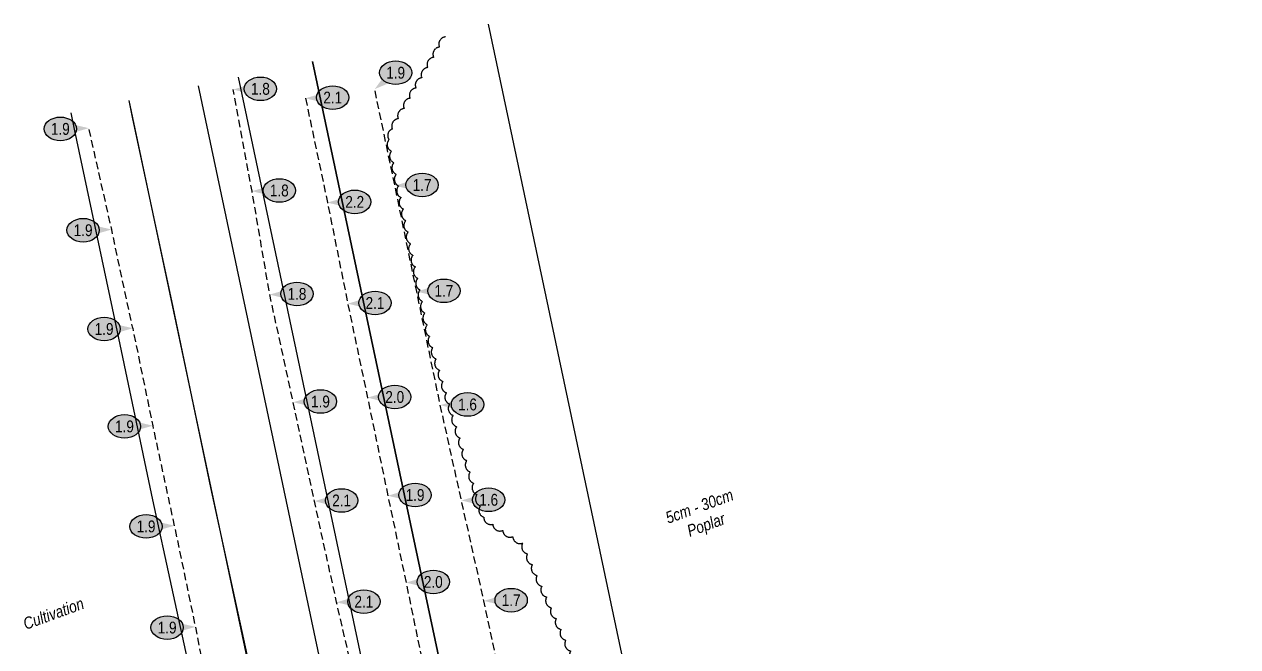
# Model space of a CAD drawing. Extents: x 671801 to 676935, y 5694741 to 5698835.
# Drawn here: x 674260 to 675288, y 5695776 to 5696303 of the extents above; entities that cross this region are included whole.
import ezdxf
from ezdxf.enums import TextEntityAlignment as Align

# ---------------------------------------------------------------- set-up
doc = ezdxf.new("R2010")
doc.units = 0
doc.header["$LTSCALE"] = 5
doc.linetypes.add('0', pattern=[1, 1, 0])
doc.linetypes.add('UG_PIPE', pattern=[1.875, 1.25, -0.625])
for name, color, linetype in [('AS-FENCE-DASH', 48, 'foc-FENCE-DASH'), ('AS-PIPE-UG', 44, 'UG_PIPE'), ('F-RW', 190, 'Continuous'), ('P-ELEVATION', 7, 'Continuous'), ('T-BUSH', 110, '0'), ('T-BUSH-T', 110, 'Continuous')]:
    doc.layers.add(name, color=color, linetype=linetype)
doc.layers.add('T-TEXT', color=48, linetype='Continuous', lineweight=18)
doc.styles.add('80', font='ARIALN.TTF', dxfattribs={"height": 10})
doc.styles.add('80LS', font='ARIALNI.TTF', dxfattribs={"height": 10})
doc.styles.add('foc-LtypeFont', font='ARIALN.TTF', dxfattribs={"height": 7.35})
doc.linetypes.add('foc-FENCE-DASH', pattern='A,0.5,-0.5,1,-0.5,1,-0.5,1,-0.5,1,-0.5,["X",foc-LtypeFont,S=0.2,R=0,X=-0.625,Y=-0.75],-0.5', length=7.5)

# ---------------------------------------------------------------- blocks, each defined once
blk = doc.blocks.new('*U598')
at = {"layer": 'P-ELEVATION'}
h = blk.add_hatch(color=111, dxfattribs=at)
h.dxf.hatch_style = 1
edge = h.paths.add_edge_path()
edge.add_ellipse((0, 0), major_axis=(13.7, 0), ratio=0.729718, start_angle=0, end_angle=360)
at = {"layer": 'P-ELEVATION', "color": 7, "flags": 128}
blk.add_lwpolyline([(0, 0, 12.5, 0, 0), (-23.1, -0.6, 0, 0, 0)], format="xyseb", dxfattribs=at)
at = {"layer": 'P-ELEVATION', "color": 7}
blk.add_ellipse((0, 0), major_axis=(-13.7, 0), ratio=0.729714, dxfattribs=at)
at = {"layer": 'P-ELEVATION', "style": '80'}
blk.add_attdef('ELEVATION', text='', height=10, dxfattribs=at).set_placement((0, 0), align=Align.MIDDLE_CENTER)
blk = doc.blocks.new('*U602')
at = {"layer": 'P-ELEVATION'}
h = blk.add_hatch(color=111, dxfattribs=at)
h.dxf.hatch_style = 1
edge = h.paths.add_edge_path()
edge.add_ellipse((0, 0), major_axis=(13.7, 0), ratio=0.729718, start_angle=0, end_angle=360)
at = {"layer": 'P-ELEVATION', "color": 7, "flags": 128}
blk.add_lwpolyline([(0, 0, 12.5, 0, 0), (-17.8, -13.9, 0, 0, 0)], format="xyseb", dxfattribs=at)
at = {"layer": 'P-ELEVATION', "color": 7}
blk.add_ellipse((0, 0), major_axis=(-13.7, 0), ratio=0.729714, dxfattribs=at)
at = {"layer": 'P-ELEVATION', "style": '80'}
blk.add_attdef('ELEVATION', text='', height=10, dxfattribs=at).set_placement((0, 0), align=Align.MIDDLE_CENTER)
blk = doc.blocks.new('*U608')
at = {"layer": 'P-ELEVATION'}
h = blk.add_hatch(color=111, dxfattribs=at)
h.dxf.hatch_style = 1
edge = h.paths.add_edge_path()
edge.add_ellipse((0, 0), major_axis=(13.7, 0), ratio=0.729718, start_angle=0, end_angle=360)
at = {"layer": 'P-ELEVATION', "color": 7, "flags": 128}
blk.add_lwpolyline([(0, 0, 12.5, 0, 0), (24.2, 0.6, 0, 0, 0)], format="xyseb", dxfattribs=at)
at = {"layer": 'P-ELEVATION', "color": 7}
blk.add_ellipse((0, 0), major_axis=(-13.7, 0), ratio=0.729714, dxfattribs=at)
at = {"layer": 'P-ELEVATION', "style": '80'}
blk.add_attdef('ELEVATION', text='', height=10, dxfattribs=at).set_placement((0, 0), align=Align.MIDDLE_CENTER)
blk = doc.blocks.new('*U611')
at = {"layer": 'P-ELEVATION'}
h = blk.add_hatch(color=111, dxfattribs=at)
h.dxf.hatch_style = 1
edge = h.paths.add_edge_path()
edge.add_ellipse((0, 0), major_axis=(13.7, 0), ratio=0.729718, start_angle=0, end_angle=360)
at = {"layer": 'P-ELEVATION', "color": 7, "flags": 128}
blk.add_lwpolyline([(0, 0, 12.5, 0, 0), (24.5, 0.6, 0, 0, 0)], format="xyseb", dxfattribs=at)
at = {"layer": 'P-ELEVATION', "color": 7}
blk.add_ellipse((0, 0), major_axis=(-13.7, 0), ratio=0.729714, dxfattribs=at)
at = {"layer": 'P-ELEVATION', "style": '80'}
blk.add_attdef('ELEVATION', text='', height=10, dxfattribs=at).set_placement((0, 0), align=Align.MIDDLE_CENTER)

msp = doc.modelspace()

# ---------------------------------------------------------------- linework, layer by layer
at = {"layer": 'AS-FENCE-DASH', "flags": 128}
msp.add_lwpolyline([(674351.682, 5696224.061), (674385.952, 5696063.171), (674417.902, 5695910.431), (674450.187, 5695762.406), (674474.137, 5695649.041), (674501.742, 5695516.081), (674501.742, 5695516.081)], dxfattribs=at)
at = {"layer": 'AS-PIPE-UG', "flags": 128}
for points in [[(674716.546, 5694903.212), (674670.277, 5695132.526), (674652.232, 5695219.216), (674633.737, 5695298.276), (674622.727, 5695354.051), (674612.977, 5695394.416), (674604.927, 5695433.906), (674592.432, 5695497.036), (674575.257, 5695579.306), (674558.432, 5695661.796), (674543.827, 5695730.751), (674524.872, 5695813.161), (674506.002, 5695898.776), (674488.107, 5695982.576), (674468.187, 5696073.691), (674453.207, 5696161.276), (674437.202, 5696247.346)], [(674835.078, 5694928.395), (674790.447, 5695138.866), (674774.902, 5695214.991), (674761.757, 5695281.561), (674744.582, 5695358.061), (674735.257, 5695404.516), (674717.102, 5695492.936), (674701.322, 5695568.661), (674685.532, 5695643.996), (674668.407, 5695725.946), (674649.687, 5695814.346), (674630.652, 5695899.361), (674612.687, 5695980.091), (674592.697, 5696076.291), (674574.227, 5696165.951), (674557.107, 5696247.726)], [(674498.487, 5696239.936), (674517.122, 5696151.611), (674534.307, 5696066.041), (674551.042, 5695986.436), (674568.257, 5695903.421), (674583.702, 5695829.821), (674598.347, 5695758.756), (674614.182, 5695685.926), (674629.792, 5695604.071), (674645.977, 5695525.236), (674676.952, 5695416.151), (674681.747, 5695374.301), (674689.722, 5695334.626), (674701.372, 5695277.876), (674717.712, 5695200.886), (674737.047, 5695113.851), (674778.823, 5694916.443)], [(674604.658, 5694879.441), (674556.922, 5695113.826), (674539.072, 5695198.471), (674520.767, 5695278.036), (674503.997, 5695352.576), (674494.782, 5695389.291), (674484.577, 5695433.126), (674475.882, 5695471.861), (674456.352, 5695548.876), (674437.797, 5695629.026), (674421.507, 5695710.306), (674405.437, 5695792.341), (674387.577, 5695878.006), (674369.282, 5695962.696), (674352.307, 5696045.241), (674352.032, 5696045.196), (674334.242, 5696128.801), (674314.927, 5696214.611)]]:
    msp.add_lwpolyline(points, dxfattribs=at)
at = {"layer": 'F-RW', "flags": 128}
for points in [[(674504.525, 5696271.074), (674682.367, 5695432.141), (674847.132, 5695389.496), (674653.568, 5696302.608)], [(674407.439, 5696250.534), (674575.032, 5695459.921), (674612.872, 5695450.136), (674682.367, 5695432.141), (674504.525, 5696271.074)], [(674348.766, 5696238.12), (674510.162, 5695476.721), (674575.032, 5695459.921), (674612.872, 5695450.136), (674441.673, 5696257.777)], [(674348.71, 5696238.108), (674351.682, 5696224.061), (674385.952, 5696063.171), (674417.902, 5695910.431), (674450.187, 5695762.406), (674474.137, 5695649.041), (674510.162, 5695476.721), (674456.171, 5695490.694), (674425.217, 5695638.76), (674401.311, 5695751.914), (674369.016, 5695899.988), (674337.041, 5696052.847), (674302.783, 5696213.681), (674299.804, 5696227.761)]]:
    msp.add_lwpolyline(points, dxfattribs=at)
at = {"layer": 'T-BUSH', "flags": 128}
msp.add_lwpolyline([(674617.011, 5696291.946, 0.52056705), (674612.025, 5696283.28, 0.52056705), (674607.039, 5696274.614, 0.52056705), (674602.053, 5696265.949, 0.52056705), (674597.066, 5696257.283, 0.52056705), (674592.08, 5696248.618, 0.52056705), (674587.094, 5696239.952, 0.52056705), (674582.108, 5696231.287, 0.52056705), (674577.122, 5696222.621, 0.52056705), (674572.135, 5696213.955, 0.52056705), (674569.334, 5696204.939, 0.52056705), (674571.355, 5696195.147, 0.52056705), (674573.376, 5696185.356, 0.52056705), (674575.397, 5696175.565, 0.52056705), (674577.418, 5696165.773, 0.52056705), (674579.438, 5696155.982, 0.52056705), (674581.459, 5696146.191, 0.52056705), (674583.48, 5696136.399, 0.52056705), (674585.501, 5696126.608, 0.52056705), (674587.522, 5696116.817, 0.52056705), (674589.543, 5696107.025, 0.52056705), (674591.563, 5696097.234, 0.52056705), (674593.584, 5696087.442, 0.52056705), (674595.605, 5696077.651, 0.52056705), (674597.626, 5696067.86, 0.52056705), (674599.647, 5696058.068, 0.52056705), (674601.667, 5696048.277, 0.52056705), (674603.688, 5696038.486, 0.52056705), (674606.346, 5696028.855, 0.52056705), (674609.228, 5696019.282, 0.52056705), (674612.111, 5696009.709, 0.52056705), (674614.994, 5696000.136, 0.52056705), (674617.877, 5695990.563, 0.52056705), (674620.76, 5695980.99, 0.52056705), (674623.643, 5695971.417, 0.52056705), (674626.525, 5695961.844, 0.52056705), (674629.408, 5695952.271, 0.52056705), (674632.291, 5695942.698, 0.52056705), (674635.174, 5695933.125, 0.52056705), (674638.057, 5695923.552, 0.52056705), (674640.94, 5695913.979, 0.52056705), (674643.822, 5695904.406, 0.52056705), (674646.705, 5695894.832, 0.52056705), (674649.588, 5695885.259, 0.52056705), (674657.163, 5695879.283, 0.52056705), (674665.659, 5695874.014, 0.52056705), (674674.155, 5695868.744, 0.52056705), (674682.511, 5695863.302, 0.52056705), (674686.627, 5695854.196, 0.52056705), (674690.683, 5695845.058, 0.52056705), (674694.739, 5695835.92, 0.52056705), (674698.796, 5695826.782, 0.52056705), (674702.852, 5695817.644, 0.52056705), (674706.908, 5695808.507, 0.52056705), (674710.965, 5695799.369, 0.52056705), (674715.021, 5695790.231, 0.52056705), (674719.077, 5695781.093, 0.52056705), (674723.134, 5695771.955, 0.52056705), (674727.19, 5695762.817, 0.52056705), (674731.246, 5695753.679, 0.52056705), (674740.609, 5695752.026, 0.52056705), (674750.574, 5695751.222, 0.52056705), (674760.54, 5695750.417, 0.52056705), (674770.505, 5695749.613, 0.52056705), (674776.51, 5695743.495, 0.52056705), (674778.72, 5695733.745, 0.52056705), (674780.931, 5695723.994, 0.52056705), (674783.141, 5695714.244, 0.52056705), (674785.351, 5695704.494, 0.52056705), (674787.561, 5695694.743, 0.52056705), (674789.771, 5695684.993, 0.52056705), (674791.981, 5695675.242, 0.52056705), (674794.191, 5695665.492, 0.52056705), (674796.402, 5695655.742, 0.52056705), (674798.612, 5695645.991, 0.52056705), (674800.822, 5695636.241, 0.52056705), (674803.032, 5695626.491, 0.52056705), (674804.914, 5695616.674, 0.52056705), (674806.662, 5695606.83, 0.52056705), (674808.41, 5695596.987, 0.52056705), (674810.159, 5695587.143, 0.52056705), (674811.907, 5695577.299, 0.52056705), (674813.655, 5695567.455, 0.52056705), (674815.403, 5695557.612, 0.52056705), (674817.151, 5695547.768, 0.52056705), (674818.899, 5695537.924, 0.52056705), (674820.648, 5695528.081, 0.52056705), (674822.396, 5695518.237, 0.52056705), (674824.144, 5695508.393, 0.52056705), (674825.892, 5695498.55, 0.52056705), (674829.29, 5695489.867, 0.52056705), (674837.969, 5695484.905, 0.52056705), (674846.648, 5695479.942, 0.52056705), (674855.885, 5695476.873, 0.52056705), (674865.868, 5695476.336, 0.52056705), (674875.852, 5695475.799, 0.52056705), (674885.835, 5695475.262, 0.52056705), (674895.818, 5695474.725, 0.52056705), (674905.801, 5695474.188, 0.52056705), (674915.785, 5695473.65, 0.52056705), (674925.768, 5695473.117, 0.52056705), (674935.758, 5695472.732, 0.52056705), (674945.749, 5695472.348, 0.52056705), (674955.739, 5695471.963, 0.52056705), (674965.729, 5695471.578, 0.52056705), (674975.72, 5695471.193, 0.52056705), (674985.71, 5695470.808, 0.52056705), (674995.7, 5695470.423, 0.52056705), (675005.691, 5695470.038, 0.52056705), (675015.422, 5695470.391, 0.52056705), (675022.978, 5695476.938, 0.52056705), (675030.534, 5695483.484, 0.52056705), (675038.301, 5695489.678, 0.52056705), (675048.242, 5695488.731, 0.52056705), (675058.181, 5695487.653, 0.52056705), (675068.121, 5695486.575, 0.52056705), (675078.06, 5695485.498, 0.52056705), (675088, 5695484.42, 0.52056705), (675097.939, 5695483.342, 0.52056705), (675107.879, 5695482.264, 0.52056705), (675117.818, 5695481.186, 0.52056705), (675127.757, 5695480.108, 0.52056705), (675137.697, 5695479.031, 0.52056705), (675147.636, 5695477.953, 0.52056705), (675157.576, 5695476.875, 0.52056705), (675167.515, 5695475.797, 0.52056705), (675177.341, 5695473.95, 0.52056705), (675187.164, 5695472.092, 0.52056705), (675196.988, 5695470.233, 0.52056705), (675206.811, 5695468.375, 0.52056705), (675216.634, 5695466.516, 0.52056705), (675226.458, 5695464.658, 0.52056705), (675236.281, 5695462.799, 0.52056705), (675246.105, 5695460.941, 0.52056705), (675255.928, 5695459.082, 0.52056705), (675265.752, 5695457.224, 0.52056705), (675275.575, 5695455.365, 0.52056705), (675288.429, 5695452.933, 0.52056705)], format="xyb", dxfattribs=at)

# ---------------------------------------------------------------- block references
at = {"xscale": 0.9999275687528749, "yscale": 0.9999275687528749, "zscale": 0.9999275687528749}
for name, p, values in [('*U602', (674574.896, 5696261.618), {'ELEVATION': '1.9'}), ('*U598', (674460.27, 5696247.954), {'ELEVATION': '1.8'}), ('*U598', (674521.555, 5696240.544), {'ELEVATION': '2.1'}), ('*U608', (674290.727, 5696214.04), {'ELEVATION': '1.9'}), ('*U598', (674476.275, 5696161.884), {'ELEVATION': '1.8'}), ('*U598', (674597.295, 5696166.559), {'ELEVATION': '1.7'}), ('*U598', (674540.19, 5696152.219), {'ELEVATION': '2.2'}), ('*U608', (674310.042, 5696128.23), {'ELEVATION': '1.9'}), ('*U598', (674491.255, 5696074.299), {'ELEVATION': '1.8'}), ('*U598', (674615.765, 5696076.899), {'ELEVATION': '1.7'}), ('*U598', (674557.375, 5696066.649), {'ELEVATION': '2.1'}), ('*U611', (674327.832, 5696044.625), {'ELEVATION': '1.9'}), ('*U598', (674574.11, 5695987.044), {'ELEVATION': '2.0'}), ('*U598', (674511.175, 5695983.184), {'ELEVATION': '1.9'}), ('*U598', (674635.755, 5695980.699), {'ELEVATION': '1.6'}), ('*U608', (674345.082, 5695962.125), {'ELEVATION': '1.9'}), ('*U598', (674529.07, 5695899.384), {'ELEVATION': '2.1'}), ('*U598', (674591.325, 5695904.029), {'ELEVATION': '1.9'}), ('*U598', (674653.72, 5695899.969), {'ELEVATION': '1.6'}), ('*U608', (674363.377, 5695877.435), {'ELEVATION': '1.9'}), ('*U598', (674606.77, 5695830.429), {'ELEVATION': '2.0'}), ('*U598', (674547.94, 5695813.769), {'ELEVATION': '2.1'}), ('*U598', (674672.755, 5695814.954), {'ELEVATION': '1.7'}), ('*U608', (674381.237, 5695791.77), {'ELEVATION': '1.9'})]:
    msp.add_blockref(name, p, dxfattribs=at).add_auto_attribs(values)

# ---------------------------------------------------------------- texts
at = {"layer": 'T-BUSH-T', "insert": (674830.525, 5695899.243), "char_height": 9.99772, "width": 66.10814, "attachment_point": 2, "rotation": 20, "style": '80LS'}
msp.add_mtext('5cm - 30cm Poplar', dxfattribs=at)
at = {"layer": 'T-TEXT', "style": '80LS'}
msp.add_text('Cultivation', height=9.99772, rotation=20, dxfattribs=at).set_placement((674284.928, 5695803.646), align=Align.MIDDLE_CENTER)

doc.saveas('drawing.dxf')
